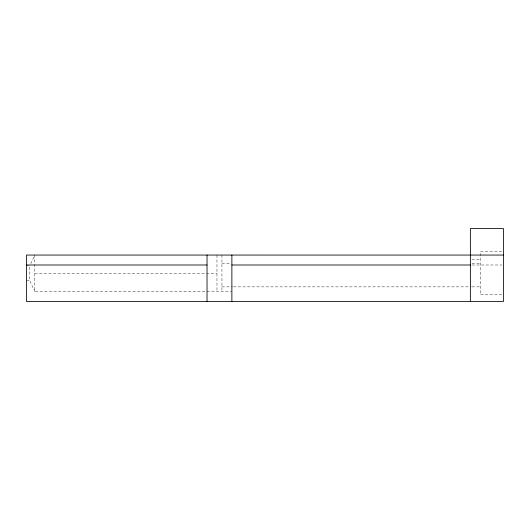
<?xml version="1.0" encoding="UTF-8"?>
<svg xmlns="http://www.w3.org/2000/svg" width="530" height="530" viewBox="0 0 530 530"><rect width="100%" height="100%" fill="white"/><g stroke="black" fill="none" stroke-linecap="round" stroke-linejoin="round"><path stroke-width="0.4" stroke-dasharray="2.65 1.99" d="M30.806 263.675L34.781 255.062L34.781 291.5L231.875 291.5M501.844 251.75L480.312 251.75L480.312 294.812L501.844 294.812M471.905 259.7L480.312 259.7M221.938 263.675L230.219 263.675M472.031 263.675L480.312 263.675M472.031 264.993L501.844 264.993M26.5 265.828L29.812 265.828L29.812 280.734L34.781 291.5M34.781 273.281L216.969 273.281M26.5 280.734L29.812 280.734M221.938 286.863L232.703 286.863M233.531 286.863L471.203 286.863M472.031 286.863L480.312 286.863M221.938 255.056L221.938 291.5M216.969 255.056L216.969 291.5"/><path stroke-width="0.79" d="M503.5 255.062L26.5 255.056L26.5 301.438L503.5 301.438L503.5 228.562L470.375 228.562L470.375 301.438M26.5 264.993L207.031 264.993M231.875 264.993L470.375 264.993M231.875 255.056L231.875 301.438M207.031 255.056L207.031 301.438"/></g></svg>
